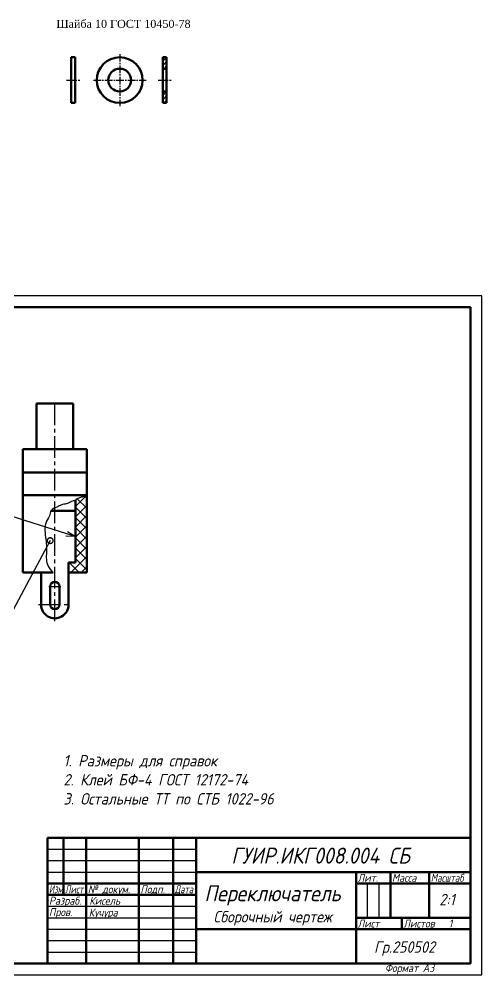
# Model space of a CAD drawing. Header units: millimetres. Extents: x 0 to 668, y 0 to 420.
# Drawn here: x 217.6 to 420, y 0 to 418 of the extents above; entities that cross this region are included whole.
import ezdxf
from ezdxf import colors
from ezdxf.entities.mleader import LeaderData, LeaderLine
from ezdxf.math import Vec2, Vec3

# ---------------------------------------------------------------- set-up
doc = ezdxf.new("R2010")
doc.units = ezdxf.units.MM
doc.header["$LTSCALE"] = 0.5
doc.linetypes.add('CENTER2', pattern=[28.575, 19.05, -3.175, 3.175, -3.175])
doc.layers.get('0').update_dxf_attribs({"lineweight": 60})
doc.layers.get('Defpoints').update_dxf_attribs({"color": 5})
doc.layers.add('4-текст', color=7, linetype='Continuous', true_color=0x00ad00)
doc.styles.get("Standard").update_dxf_attribs({"font": 'isocpeui.ttf', "width": 0.9})
doc.styles.add('стиль1', font='times.ttf')
doc.dimstyles.get("Standard").update_dxf_attribs({"dimtxt": 5, "dimasz": 5, "dimexe": 2, "dimexo": 0, "dimgap": 1.5, "dimtad": 1, "dimdec": 0, "dimzin": 0, "dimtxsty": 'Standard', "dimcen": 5, "dimadec": 0, "dimazin": 0, "dimtfac": 1, "dimtdec": 0, "dimtofl": 0, "dimtmove": 0, "dimatfit": 3, "dimldrblk": 'DOTSMALL', "dimfxl": 1, "dimtolj": 1, "dimtzin": 0, "dimarcsym": 0})

# ---------------------------------------------------------------- blocks, each defined once
blk = doc.blocks.new('_DotSmall')
at = {"color": 0, "linetype": 'ByBlock', "const_width": 0.5}
blk.add_lwpolyline([(-0.0625, 0, 1), (0.0625, 0, 1)], format="xyb", close=True, dxfattribs=at)
blk = doc.blocks.new('_Open30')
at = {"color": 0, "linetype": 'ByBlock', "lineweight": -2}
for p, q in [((-1, 0.27), (0, 0)), ((0, 0), (-1, -0.27)), ((0, 0), (-1, 0))]:
    blk.add_line(p, q, dxfattribs=at)

msp = doc.modelspace()

# ---------------------------------------------------------------- hatches: boundary and pattern name
at = {"lineweight": -3}
h = msp.add_hatch(dxfattribs=at)
h.set_pattern_fill('ANSI31', scale=0.416667, style=0)
h.set_pattern_definition([(45, (-110.9102, 219.6883), (-0.9354433, 0.9354433), [])])
h.paths.add_polyline_path([(282.11, 401.35), (280.44, 401.35), (280.44, 396.35), (282.11, 396.35)])
h.paths.add_polyline_path([(282.11, 386.35), (280.44, 386.35), (280.44, 381.35), (282.11, 381.35)])
h = msp.add_hatch(dxfattribs=at)
h.set_pattern_fill('ANSI37', style=0)
h.set_pattern_definition([(45, (-159.785, -4.0667), (-2.245064, 2.245064), []), (135, (-159.785, -4.0667), (-2.245064, -2.245064), [])])
edge = h.paths.add_edge_path()
edge.add_spline(control_points=[(247.22, 209.33), (246.51, 209.26), (245.3, 209.14), (243.63, 208.5), (242.66, 208.07), (242.22, 207.7)], knot_values=[0, 0, 0, 0, 2.112144, 3.636136, 5.315199, 5.315199, 5.315199, 5.315199], degree=3, periodic=0)
edge.add_line((242.22, 207.7), (242.22, 203))
edge.add_line((242.22, 203), (242.22, 180.43))
edge.add_line((242.22, 180.43), (239.22, 180.43))
edge.add_line((239.22, 180.43), (239.22, 176))
edge.add_line((239.22, 176), (239.22, 175.93))
edge.add_line((239.22, 175.93), (247.22, 175.93))
edge.add_line((247.22, 175.93), (247.22, 209.33))

# ---------------------------------------------------------------- linework, layer by layer
at = {"lineweight": 60}
for p, q in [((242.1, 401.35), (240.43, 401.35)), ((240.43, 401.35), (240.43, 391.35)), ((242.1, 401.35), (242.1, 391.35)), ((282.11, 401.35), (280.44, 401.35)), ((280.44, 401.35), (280.44, 391.35)), ((282.11, 401.35), (282.11, 391.35)), ((280.44, 396.35), (282.11, 396.35)), ((240.43, 381.35), (240.43, 391.35)), ((242.1, 381.35), (242.1, 391.35)), ((280.44, 381.35), (280.44, 391.35)), ((282.11, 381.35), (282.11, 391.35)), ((280.44, 386.35), (282.11, 386.35)), ((242.1, 381.35), (240.43, 381.35)), ((282.11, 381.35), (280.44, 381.35)), ((415, 60), (230, 60)), ((230, 5), (230, 60)), ((237, 60), (237, 35)), ((247, 5), (247, 60)), ((270, 60), (270, 5)), ((285, 5), (285, 60)), ((295, 60), (295, 5)), ((295, 45), (415, 45)), ((365, 5), (365, 45)), ((380, 45), (380, 25)), ((397, 25), (397, 45)), ((230, 40), (295, 40)), ((365, 40), (415, 40)), ((230, 35), (295, 35)), ((365, 25), (415, 25)), ((385, 20), (385, 25)), ((295, 20), (415, 20))]:
    msp.add_line(p, q, dxfattribs=at)
at = {"linetype": 'CENTER2', "lineweight": -3, "ltscale": 0.35}
for p, q in [((261.61, 402.78), (261.61, 379.93)), ((238.36, 391.35), (244.12, 391.35)), ((250.11, 391.35), (273.11, 391.35)), ((278.37, 391.35), (284.13, 391.35))]:
    msp.add_line(p, q, dxfattribs=at)
at = {"color": 7, "linetype": 'CENTER2', "lineweight": -3}
for p, q in [((233.22, 154.66), (233.22, 250.9)), ((226.14, 161.93), (240.29, 161.93))]:
    msp.add_line(p, q, dxfattribs=at)
at = {"color": 7, "lineweight": 60}
for p, q in [((225.22, 249.93), (233.22, 249.93)), ((225.22, 249.93), (225.22, 229.93)), ((241.22, 249.93), (233.22, 249.93)), ((241.22, 249.93), (241.22, 229.93)), ((219.22, 229.93), (219.22, 175.93)), ((233.22, 229.93), (219.22, 229.93)), ((233.22, 229.93), (247.22, 229.93)), ((247.22, 229.93), (247.22, 175.93)), ((219.22, 219.68), (247.22, 219.68)), ((219.22, 209.86), (247.22, 209.86)), ((242.22, 203), (242.22, 207.7)), ((231.5, 202.93), (242.22, 202.93)), ((219.22, 175.93), (232.46, 175.93)), ((227.22, 175.93), (227.21, 161.88)), ((239.22, 176), (239.22, 161.88)), ((247.22, 175.93), (239.22, 175.93)), ((231.22, 169.93), (231.22, 161.93)), ((235.22, 169.93), (235.22, 161.93))]:
    msp.add_line(p, q, dxfattribs=at)
at = {"color": 7, "lineweight": 120}
for p, q in [((242.22, 180.43), (242.22, 203)), ((239.22, 176), (239.22, 180.43)), ((239.22, 180.43), (242.22, 180.43))]:
    msp.add_line(p, q, dxfattribs=at)
at = {"color": 7, "lineweight": -3}
msp.add_line((230.63, 169.93), (235.8, 169.93), dxfattribs=at)
at = {"color": 3, "lineweight": 60}
msp.add_line((239.22, 161.88), (239.22, 164.16), dxfattribs=at)
at = {"lineweight": -3}
for p, q in [((230, 55), (295, 55)), ((230, 50), (295, 50)), ((230, 45), (295, 45)), ((370, 25), (370, 40)), ((375, 40), (375, 25)), ((230, 30), (295, 30)), ((230, 25), (295, 25)), ((230, 20), (295, 20)), ((230, 15), (295, 15)), ((230, 10), (295, 10))]:
    msp.add_line(p, q, dxfattribs=at)
msp.add_line((365, 45), (365, 40))
at = {"lineweight": 60}
msp.add_lwpolyline([(20, 5), (415, 5), (415, 292), (20, 292)], close=True, dxfattribs=at)
for radius in [10, 5]:
    msp.add_circle((261.61, 391.35), radius, dxfattribs=at)
at = {"color": 7, "lineweight": 60}
for centre, radius, start, end in [((233.22, 169.93), 2, 0, 180), ((233.22, 161.94), 6, 179.7947, 0), ((233.22, 161.95), 2, 180, 0)]:
    msp.add_arc(centre, radius, start, end, dxfattribs=at)
at = {"color": 7, "lineweight": -3}
msp.add_spline([(247.22, 209.33), (245.13, 209.01), (243.69, 208.51), (242.22, 207.7), (241.71, 207.34), (241.22, 207.27), (238.76, 206.17), (236.64, 205.77), (235.14, 205.12), (234.08, 204.62), (231.54, 203), (230.84, 200.81), (229.26, 197.59), (228.98, 193.31), (229.58, 185.77), (229.99, 179.47), (232.46, 175.93)], degree=3, dxfattribs=at)
at = {"layer": 'Defpoints'}
msp.add_lwpolyline([(0, 0), (420, 0), (420, 297), (0, 297)], close=True, dxfattribs=at)

# ---------------------------------------------------------------- texts
at = {"style": 'стиль1'}
msp.add_text('Шайба 10 ГОСТ 10450-78', height=3.5, dxfattribs=at).set_placement((233.92, 414.21))
at = {"lineweight": -3, "width": 0.9}
msp.add_text('Формат А3', height=3.5, dxfattribs=at).set_placement((377.6, 1.25))
at = {"insert": (237, 96.17), "char_height": 5, "width": 311.64, "attachment_point": 1}
msp.add_mtext('1. Размеры для справок\\P2. Клей БФ-4 ГОСТ 12172-74\\P\\pxt13;3. Остальные ТТ по СТБ 1022-96', dxfattribs=at)
at = {"layer": '4-текст', "lineweight": -3}
for s, height, width, p in [('ГУИР.ИКГ008.004 СБ', 7, 0.9, (310.41, 48.66)), ('Лит.', 3.5, 0.9, (365.67, 40.7)), ('Масса', 3.5, 0.9, (380.67, 40.7)), ('Масштаб', 3.5, 0.8, (397.67, 40.7)), ('Изм.', 3.5, 0.7, (230.67, 35.7)), ('Лист', 3.5, 0.75, (237.67, 35.7)), ('№ докум.', 3.5, 0.9, (247.67, 35.7)), ('Подп.', 3.5, 0.9, (270.67, 35.7)), ('Дата', 3.5, 0.75, (285.67, 35.7)), ('Разраб.', 3.5, 0.9, (230.67, 30.7)), ('Пров.', 3.5, 0.9, (230.67, 25.7)), ('Лист', 3.5, 0.9, (365.67, 20.7)), ('Листов', 3.5, 0.9, (385.67, 20.7))]:
    msp.add_text(s, height=height, dxfattribs=dict(at, width=width)).set_placement(p)
at = {"layer": '4-текст', "width": 0.9}
for s, height, p in [('Переключатель', 7, (298.65, 32.18)), ('2:1', 5, (401.39, 30.45)), ('Сборочный чертеж', 5, (302.61, 22.95)), ('1', 3.5, (405.51, 20.74)), ('Гр.250502', 5, (372.85, 9.67))]:
    msp.add_text(s, height=height, dxfattribs=at).set_placement(p)
at = {"layer": '4-текст', "linetype": 'Continuous', "lineweight": -3, "width": 0.9}
for s, p in [('Кисель', (248.29, 30.65)), ('Кучура', (248.07, 25.5))]:
    msp.add_text(s, height=3.5, dxfattribs=at).set_placement(p)

# ---------------------------------------------------------------- leaders
at = {"color": 7, "lineweight": -3}
msp.add_leader([(231.22, 189.93), (204.3, 139.83), (194, 139.83)], dimstyle='Standard', override={"dimgap": 1.5, "dimtad": 0}, dxfattribs=at)
at = {"lineweight": -3}
ml = msp.add_multileader_mtext('Standard', dxfattribs=at)
ml.set_content('', color=256)
ml.set_leader_properties()
ml.set_arrow_properties(name='OPEN30')
ml.build(insert=Vec2(0, 0))
ml.multileader.update_dxf_attribs({"has_dogleg": 0, "text_right_attachment_type": 6, "dogleg_length": 0.36})
ctx = ml.context
ctx.base_point, ctx.landing_gap_size, ctx.plane_origin = Vec3(205.93, 205.14), 0, Vec3(242.22, 191.72)
ctx.right_attachment, ctx.text_align_type = 6, 2
notes = []
notes.append((ctx, [(0, (1, 1, 0), (207.31, 203.14), (-1, 0), 1.38, [(0, [(242.22, 191.72)], 0, [])])]))
ctx.mtext.insert, ctx.mtext.alignment, ctx.mtext.flow_direction = Vec3(205.93, 207.14), 3, 5
for ctx, leaders in notes:
    for number, flags, end, landing, length, lines in leaders:
        leader = LeaderData()
        leader.index, (leader.has_last_leader_line, leader.has_dogleg_vector, leader.attachment_direction) = number, flags
        leader.last_leader_point, leader.dogleg_vector, leader.dogleg_length = Vec3(end), Vec3(landing), length
        for number, points, colour, breaks in lines:
            line = LeaderLine()
            line.index, line.vertices, line.color, line.breaks = number, Vec3.list(points), colors.encode_raw_color(colour), breaks
            leader.lines.append(line)
        ctx.leaders.append(leader)

doc.saveas('drawing.dxf')
